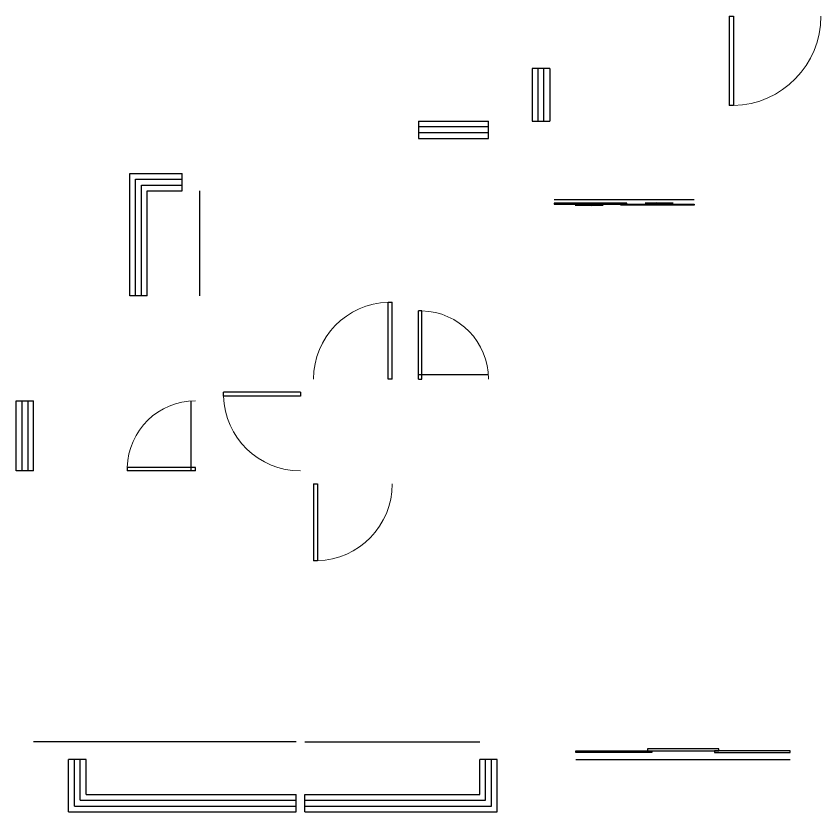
# Model space of a CAD drawing. Header units: millimetres. Extents: x 1752652 to 1868489, y -569437 to -552483.
# Drawn here: x 1783983 to 1793183, y -562123 to -553023 of the extents above; entities that cross this region are included whole.
import ezdxf

# ---------------------------------------------------------------- set-up
doc = ezdxf.new("R2010")
doc.units = ezdxf.units.MM
doc.layers.add('A-WIND', color=2, linetype='Continuous')
doc.layers.add('P-门', color=51, linetype='Continuous')

# ---------------------------------------------------------------- blocks, each defined once
blk = doc.blocks.new('$DorLib2D$00000001')
for p, q in [((0.45, 0.975), (0.5, 0.975)), ((0.45, 0), (0.45, 0.975)), ((0.5, 0), (0.5, 0.975)), ((0.5, 0), (0.45, 0))]:
    blk.add_line(p, q)
at = {"lineweight": 13}
blk.add_arc((0.475, 0), 0.975, 91.46928, 180, dxfattribs=at)
blk = doc.blocks.new('$DorLib2D$00000132')
at = {"color": 0, "linetype": 'Continuous'}
for p, q in [((-0.5, 0.1042), (-0.5, 0)), ((-0.1467, 0.1042), (-0.5, 0.1042)), ((-0.1467, 0), (-0.1467, 0.1042)), ((0.1467, 0.1042), (0.5, 0.1042)), ((0.1467, 0), (0.1467, 0.1042)), ((0.5, 0.1042), (0.5, 0)), ((-0.5, 0), (-0.1467, 0)), ((-0.1667, 0), (0.1667, 0)), ((-0.1667, -0.1042), (-0.1667, 0)), ((0.5, 0), (0.1467, 0)), ((0.1667, 0), (0.1667, -0.1042)), ((0.1667, -0.1042), (-0.1667, -0.1042))]:
    blk.add_line(p, q, dxfattribs=at)
blk = doc.blocks.new('$WINLIB2D$00000001')
for p, q in [((-0.5, 0.5), (0.5, 0.5)), ((-0.5, 0.5), (-0.5, -0.5)), ((0.5, -0.5), (0.5, 0.5)), ((0.5, 0.167), (-0.5, 0.167)), ((0.5, -0.167), (-0.5, -0.167)), ((-0.5, -0.5), (0.5, -0.5))]:
    blk.add_line(p, q)
blk = doc.blocks.new('$DorLib2D$00000131')
at = {"color": 0, "linetype": 'Continuous'}
for p, q in [((0.15, 0.125), (0.2319, 0.1973)), ((0.2319, 0.1973), (0.2319, 0.125)), ((-0.5, 0.125), (-0.5, 0)), ((0.0192, 0.125), (-0.5, 0.125)), ((0.0192, 0), (0.0192, 0.125)), ((0.35, 0.125), (0.15, 0.125)), ((-0.5, 0), (0.0192, 0)), ((-0.024, 0), (0.5, 0)), ((-0.024, -0.125), (-0.024, 0)), ((0.5, 0), (0.5, -0.125)), ((-0.35, -0.125), (-0.15, -0.125)), ((-0.2319, -0.1973), (-0.2319, -0.125)), ((-0.15, -0.125), (-0.2319, -0.1973)), ((0.5, -0.125), (-0.024, -0.125))]:
    blk.add_line(p, q, dxfattribs=at)

msp = doc.modelspace()

# ---------------------------------------------------------------- linework, layer by layer
at = {"layer": 'A-WIND'}
for p, q in [((1785282.9, -554822.9), (1785882.9, -554822.9)), ((1785282.9, -556222.9), (1785282.9, -554822.9)), ((1785882.9, -555022.9), (1785882.9, -554822.9)), ((1785349.6, -554889.5), (1785882.9, -554889.5)), ((1785349.6, -556222.9), (1785349.6, -554889.5)), ((1785416.2, -554956.2), (1785882.9, -554956.2)), ((1785416.2, -556222.9), (1785416.2, -554956.2)), ((1785482.9, -555022.9), (1785882.9, -555022.9)), ((1785482.9, -556222.9), (1785482.9, -555022.9)), ((1785482.9, -556222.9), (1785282.9, -556222.9)), ((1787182.9, -561322.9), (1784182.9, -561322.9)), ((1787282.9, -561322.8), (1789282.9, -561322.9)), ((1784582.9, -562122.9), (1784582.9, -561522.9)), ((1784782.9, -561522.9), (1784582.9, -561522.9)), ((1784649.6, -562056.2), (1784649.6, -561522.9)), ((1784716.2, -561989.5), (1784716.2, -561522.9)), ((1784782.9, -561922.9), (1784782.9, -561522.9)), ((1789282.9, -561922.9), (1789282.9, -561522.9)), ((1789482.9, -561522.9), (1789282.9, -561522.9)), ((1789349.6, -561989.5), (1789349.6, -561522.9)), ((1789416.2, -562056.2), (1789416.2, -561522.9)), ((1789482.9, -562122.9), (1789482.9, -561522.9)), ((1790382.9, -561522.9), (1792832.9, -561522.9)), ((1784782.9, -561922.9), (1787182.9, -561922.9)), ((1787182.9, -562122.9), (1787182.9, -561922.9)), ((1787282.9, -561922.9), (1789282.9, -561922.9)), ((1787282.9, -562122.9), (1787282.9, -561922.9)), ((1784716.2, -561989.5), (1787182.9, -561989.5)), ((1787282.9, -561989.5), (1789349.6, -561989.5)), ((1784649.6, -562056.2), (1787182.9, -562056.2)), ((1787282.9, -562056.2), (1789416.2, -562056.2)), ((1784582.9, -562122.9), (1787182.9, -562122.9)), ((1787282.9, -562122.9), (1789482.9, -562122.9))]:
    msp.add_line(p, q, dxfattribs=at)
msp.add_lwpolyline([(1786082.9, -556222.9), (1786082.9, -555022.9)], dxfattribs=at)
at = {"layer": 'P-门'}
for p, q in [((1791732.9, -555122.9), (1790132.9, -555122.9)), ((1788582.9, -557122.9), (1789382.9, -557122.9)), ((1785982.9, -558222.9), (1785982.9, -557422.9))]:
    msp.add_line(p, q, dxfattribs=at)

# ---------------------------------------------------------------- block references
at = {"layer": 'A-WIND', "xscale": 600.0000000000001, "yscale": 200.0000000000001, "zscale": 200, "rotation": 270}
msp.add_blockref('$WINLIB2D$00000001', (1789982.9, -553922.9), dxfattribs=at)
at = {"layer": 'A-WIND', "xscale": 800, "yscale": 200, "zscale": 200}
msp.add_blockref('$WINLIB2D$00000001', (1788982.9, -554322.9), dxfattribs=at)
at = {"layer": 'A-WIND', "extrusion": (0, 0, -1), "xscale": 800, "yscale": 200, "zscale": -200, "rotation": 90}
msp.add_blockref('$WINLIB2D$00000001', (-1784082.9, -557822.9), dxfattribs=at)
at = {"layer": 'P-门'}
for p, xscale, yscale, zscale, rotation in [((1792657.9, -553022.9), 1050, 1050, 200, 179.9999999999957), ((1787232.9, -557772.9), 899.9999999999999, 899.9999999999999, 100, 90.00006799898547), ((1787832.9, -558372.9), 900, 900, 100, 180)]:
    msp.add_blockref('$DorLib2D$00000001', p, dxfattribs=dict(at, xscale=xscale, yscale=yscale, zscale=zscale, rotation=rotation))
at = {"layer": 'P-门', "zscale": 100}
for name, p, xscale, yscale in [('$DorLib2D$00000131', (1790932.9, -555172.9), 1600, 100), ('$DorLib2D$00000001', (1787832.9, -557172.9), 900, 900)]:
    msp.add_blockref(name, p, dxfattribs=dict(at, xscale=xscale, yscale=yscale))
at = {"layer": 'P-门', "extrusion": (0, 0, -1), "xscale": 800, "yscale": 800, "zscale": -100}
msp.add_blockref('$DorLib2D$00000001', (-1788982.9, -557172.9), dxfattribs=at)
at = {"layer": 'P-门', "extrusion": (0, 0, -1)}
for name, p, xscale, yscale, zscale, rotation in [('$DorLib2D$00000001', (-1786032.9, -557822.9), 800, 800, -100, 270), ('$DorLib2D$00000132', (-1791607.9, -561422.9), 2450, 200, -200, 179.9999999999481)]:
    msp.add_blockref(name, p, dxfattribs=dict(at, xscale=xscale, yscale=yscale, zscale=zscale, rotation=rotation))

doc.saveas('drawing.dxf')
